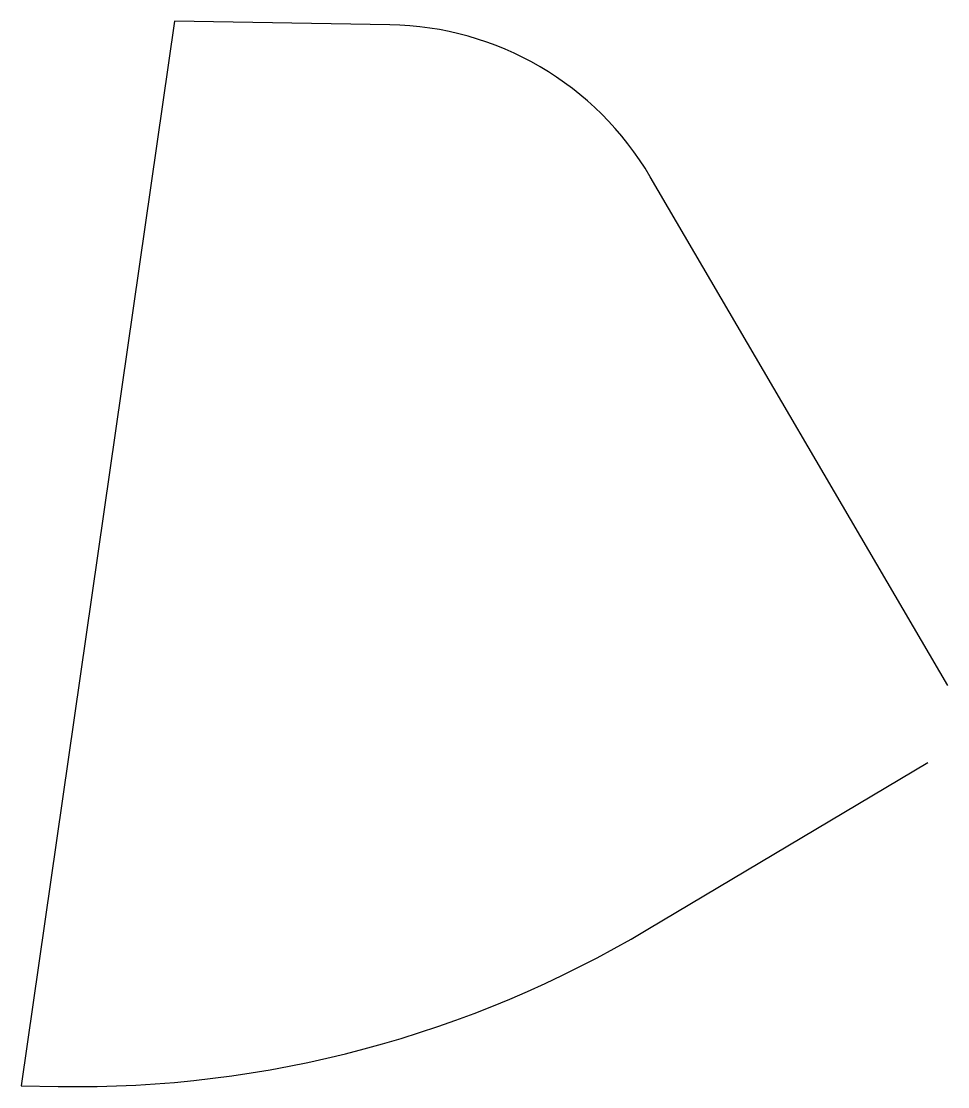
# Model space of a CAD drawing. Header units: metres. Extents: x 40585252 to 40585367, y 3433886 to 3434018.
import ezdxf

# ---------------------------------------------------------------- set-up
doc = ezdxf.new("R2010")
doc.units = ezdxf.units.M

msp = doc.modelspace()

# ---------------------------------------------------------------- linework, layer by layer
msp.add_lwpolyline([(40585366.71, 3433935.54), (40585329.93, 3433998.44, 0.262127), (40585297.74, 3434017.25), (40585271.13, 3434017.69), (40585252.17, 3433885.99), (40585256.74, 3433885.92, 0.139357), (40585329.65, 3433905.37), (40585364.25, 3433925.99, 0.411724)], format="xyb")

doc.saveas('drawing.dxf')
